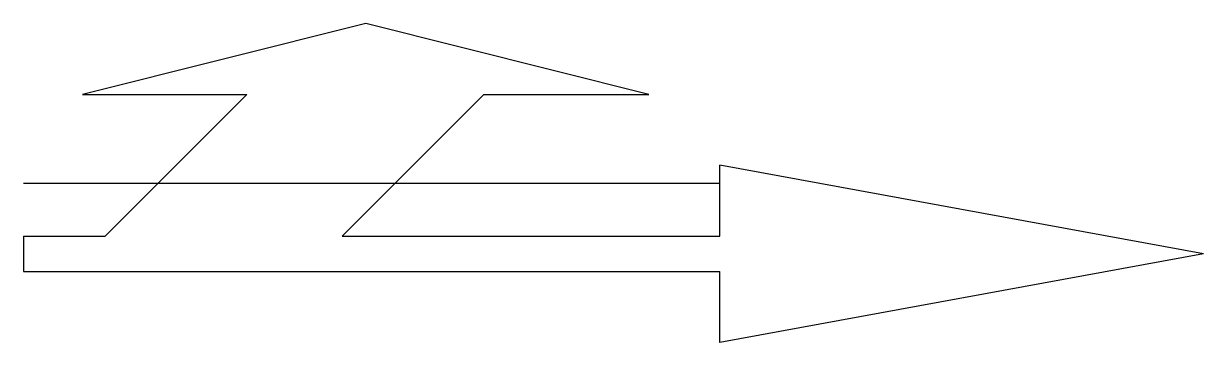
# Model space of a CAD drawing. Header units: metres. Extents: x 163.6 to 168.6, y 301.8 to 303.15.
import ezdxf

# ---------------------------------------------------------------- set-up
doc = ezdxf.new("R2010")
doc.units = ezdxf.units.M

msp = doc.modelspace()

# ---------------------------------------------------------------- linework, layer by layer
for p, q in [((165.0476, 303.1452), (163.8476, 302.8452)), ((166.2476, 302.8452), (165.0476, 303.1452)), ((163.8476, 302.8452), (164.5435, 302.8452)), ((163.9435, 302.2452), (164.5435, 302.8452)), ((164.9476, 302.2452), (165.5476, 302.8452)), ((165.5476, 302.8452), (166.2476, 302.8452)), ((166.5476, 302.2452), (166.5476, 302.5452)), ((168.5976, 302.1702), (166.5476, 302.5452)), ((163.5976, 302.4702), (166.5476, 302.4702)), ((163.5976, 302.2452), (163.5976, 302.0952)), ((163.5976, 302.2452), (163.9435, 302.2452)), ((164.9476, 302.2452), (166.5476, 302.2452)), ((168.5976, 302.1702), (166.5476, 301.7952)), ((163.5976, 302.0952), (166.5476, 302.0952)), ((166.5476, 301.7952), (166.5476, 302.0952))]:
    msp.add_line(p, q)

doc.saveas('drawing.dxf')
